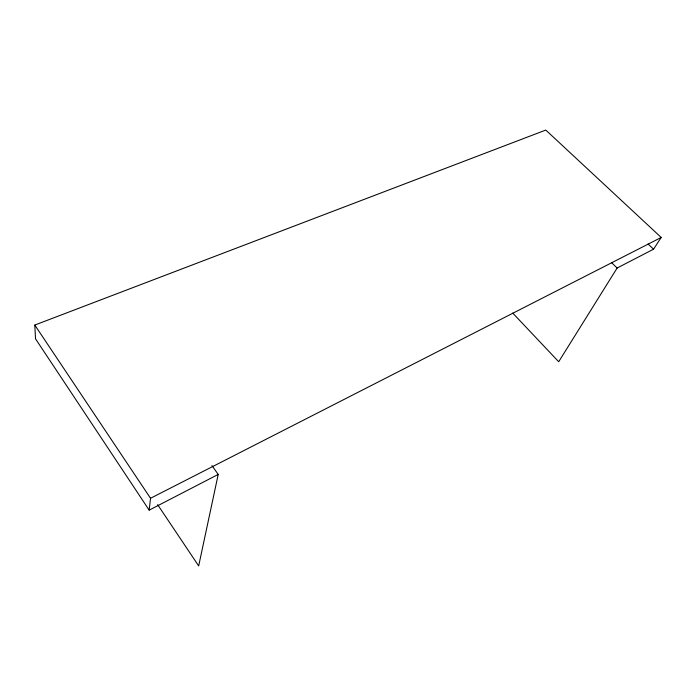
<?xml version="1.0" encoding="UTF-8"?>
<svg xmlns="http://www.w3.org/2000/svg" width="696" height="696" viewBox="0 0 696 696"><rect width="100%" height="100%" fill="white"/><g stroke="black" fill="none" stroke-linecap="round" stroke-linejoin="round"><path stroke-width="1.04" d="M211.923 465.572L218.213 474.42L149.17 510.142L150.536 498.275L34.8 325.058L545.786 130.065L661.2 237.458L653.561 249.185L617.135 268.03L558.697 361.746L512.717 313.052M218.213 474.42L198.673 565.935L157.644 504.67M150.536 498.275L661.2 237.458M648.046 243.992L653.561 249.185M611.68 262.74L617.135 268.03M149.17 510.142L35.531 338.839L34.8 325.058"/></g></svg>
